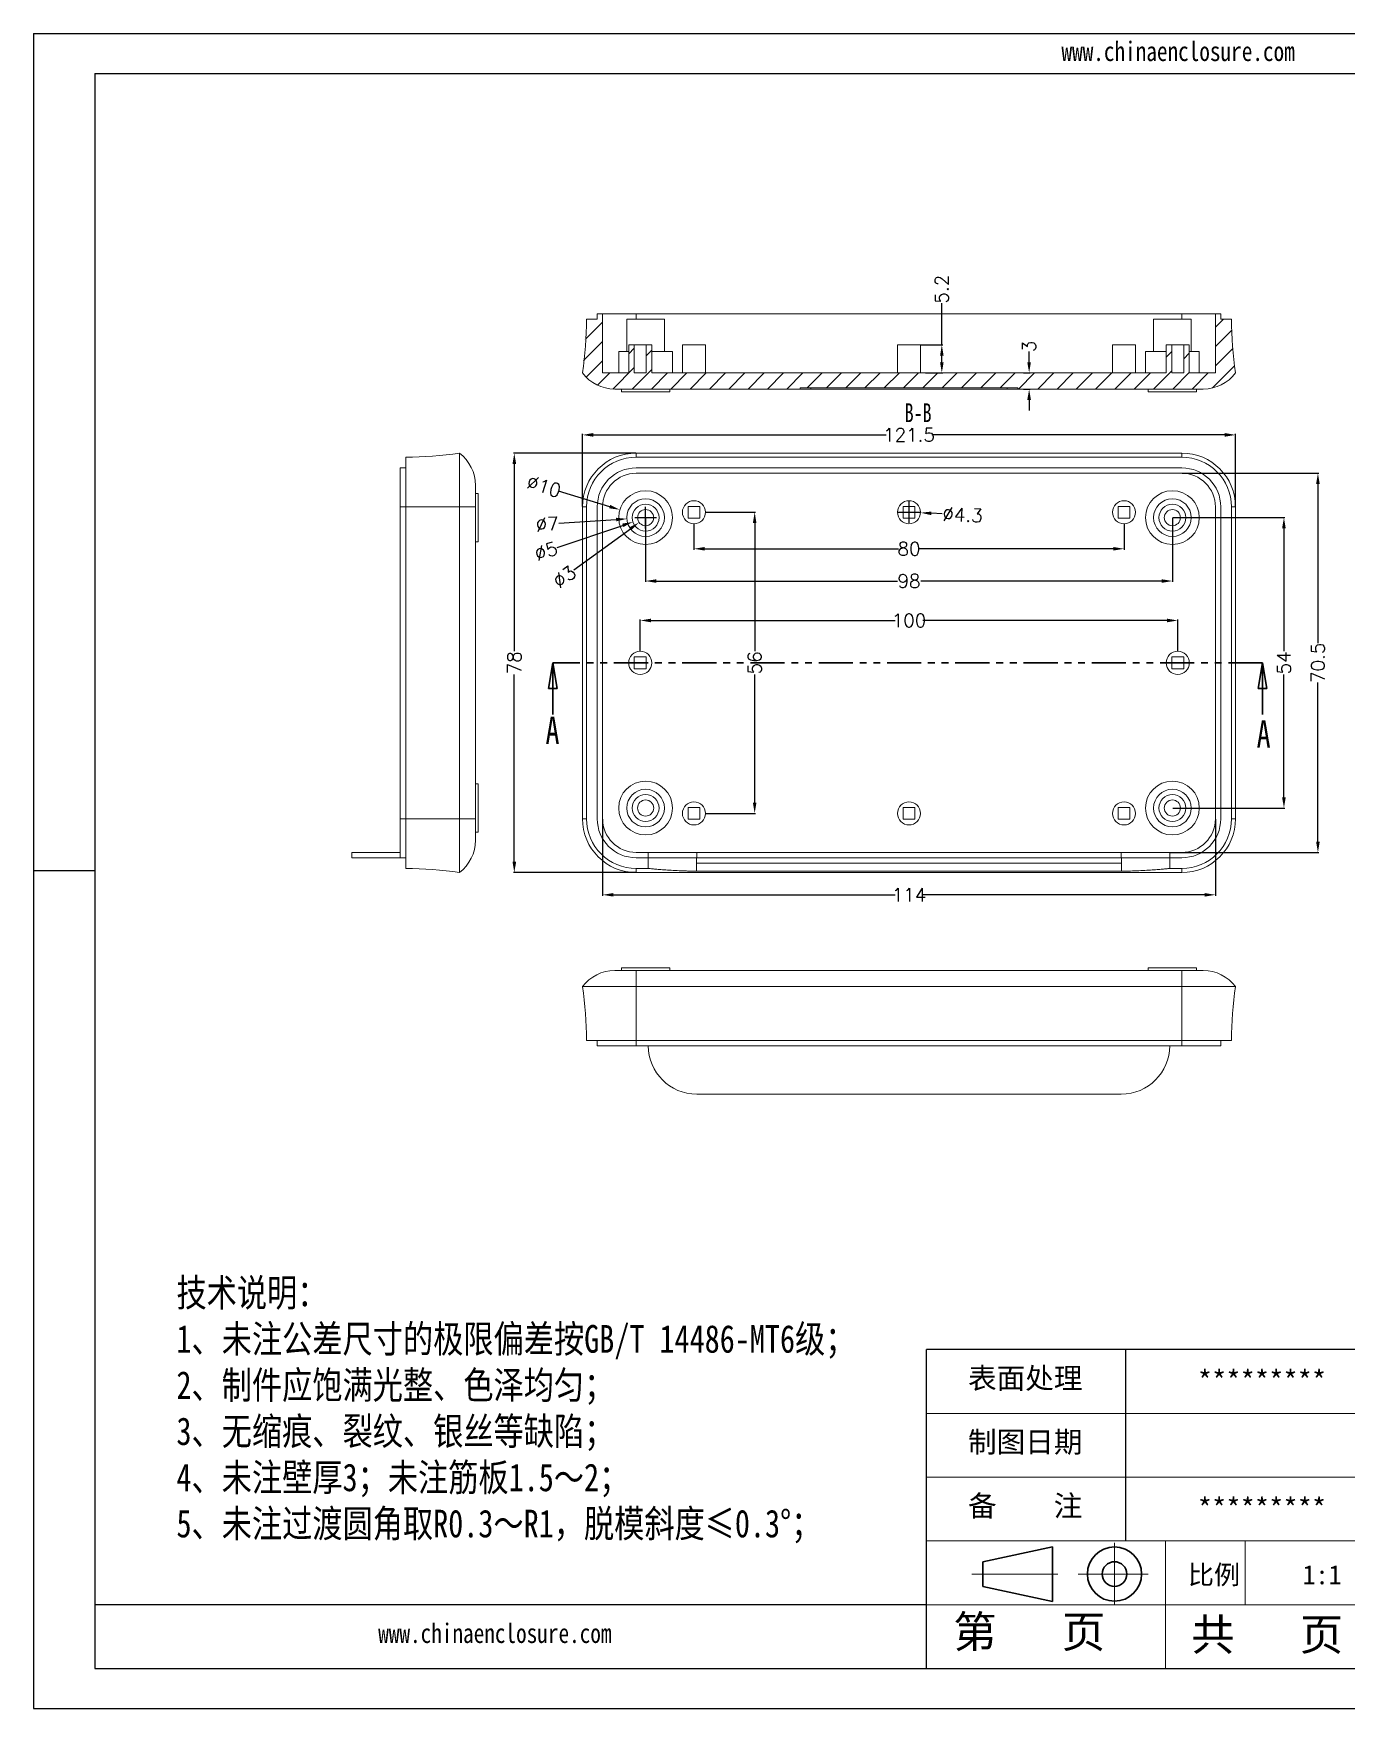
# Model space of a CAD drawing. Header units: inches. Extents: x 1135 to 2590, y 1089 to 1400.
# Drawn here: x 2149.3 to 2393.6, y 1088.5 to 1400 of the extents above; entities that cross this region are included whole.
import ezdxf

# ---------------------------------------------------------------- set-up
doc = ezdxf.new("R2010")
doc.units = ezdxf.units.IN
doc.linetypes.add('CENTER2', pattern=[28.575, 19.05, -3.175, 3.175, -3.175])
doc.linetypes.add('PHANTOM', pattern=[12.7, 6.35, -1.27, 1.27, -1.27, 1.27, -1.27])
doc.layers.add('文字', color=81, linetype='Continuous')
for name, color, linetype, lineweight in [('粗实线', 7, 'Continuous', 30), ('细实线', 3, 'Continuous', 9), ('细点划线', 2, 'CENTER2', 9)]:
    doc.layers.add(name, color=color, linetype=linetype, lineweight=lineweight)
doc.styles.add('SLDTEXTSTYLE0', font='TXT', dxfattribs={"width": 0.75})
doc.styles.add('SLDTEXTSTYLE3', font='TXT', dxfattribs={"width": 0.7})
doc.styles.get("Standard").update_dxf_attribs({"font": 'txt', "bigfont": 'gbcbig.shx'})
doc.styles.add('宋体', font='', dxfattribs={"width": 0.8, "height": 3.5})
doc.styles.get('宋体').set_extended_font_data('SimSun')
doc.dimstyles.new('2.5', dxfattribs={"dimtxt": 2.5, "dimasz": 2, "dimexe": 0.18, "dimexo": 0.0625, "dimgap": 0.09, "dimtad": 0, "dimzin": 12, "dimdsep": 46, "dimtxsty": 'Standard', "dimcen": 2, "dimclrd": 3, "dimclre": 3, "dimadec": 0, "dimazin": 0, "dimtfac": 1, "dimtofl": 0, "dimtmove": 0, "dimatfit": 3, "dimfxl": 1, "dimtolj": 1, "dimtzin": 0, "dimarcsym": 0})

# ---------------------------------------------------------------- blocks, each defined once
blk = doc.blocks.new('_CLOSED')
at = {"color": 0, "linetype": 'ByBlock', "lineweight": -2}
for p, q in [((-1, 0.166667), (0, 0)), ((-1, 0.166667), (-1, -0.166667)), ((0, 0), (-1, -0.166667)), ((0, 0), (-1, 0))]:
    blk.add_line(p, q, dxfattribs=at)
blk = doc.blocks.new('*D142')
at = {"color": 3, "lineweight": -2}
for p, q in [((2262.16, 1285.17), (2262.16, 1291.02)), ((2264.16, 1290.84), (2309.57, 1290.84)), ((2360.16, 1290.84), (2314.75, 1290.84)), ((2362.16, 1285.17), (2362.16, 1291.02))]:
    blk.add_line(p, q, dxfattribs=at)
at = {"color": 3}
for points in [[(2264.16, 1291.17), (2264.16, 1290.5), (2262.16, 1290.84)], [(2360.16, 1291.17), (2360.16, 1290.5), (2362.16, 1290.84)]]:
    blk.add_solid(points, dxfattribs=at)
at = {"layer": 'Defpoints', "color": 0}
for p in [(2362.16, 1290.84), (2262.16, 1285.11), (2362.16, 1285.11)]:
    blk.add_point(p, dxfattribs=at)
at = {"color": 0, "insert": (2312.16, 1290.84), "char_height": 2.5, "attachment_point": 5}
blk.add_mtext('\\A1;100', dxfattribs=at)
blk = doc.blocks.new('*D143')
at = {"color": 3, "lineweight": -2}
for p, q in [((2272.16, 1308.74), (2272.16, 1303.99)), ((2352.16, 1308.74), (2352.16, 1303.99)), ((2274.16, 1304.17), (2310.19, 1304.17)), ((2350.16, 1304.17), (2314.12, 1304.17))]:
    blk.add_line(p, q, dxfattribs=at)
at = {"color": 3}
for points in [[(2274.16, 1304.5), (2274.16, 1303.83), (2272.16, 1304.17)], [(2350.16, 1304.5), (2350.16, 1303.83), (2352.16, 1304.17)]]:
    blk.add_solid(points, dxfattribs=at)
at = {"layer": 'Defpoints', "color": 0}
for p in [(2272.16, 1308.81), (2352.16, 1308.81), (2352.16, 1304.17)]:
    blk.add_point(p, dxfattribs=at)
at = {"color": 0, "insert": (2312.16, 1304.17), "char_height": 2.5, "attachment_point": 5}
blk.add_mtext('\\A1;80', dxfattribs=at)
blk = doc.blocks.new('*D144')
at = {"color": 3, "lineweight": -2}
for p, q in [((2263.16, 1309.89), (2263.16, 1297.99)), ((2361.16, 1309.89), (2361.16, 1297.99)), ((2265.16, 1298.17), (2309.99, 1298.17)), ((2359.16, 1298.17), (2314.33, 1298.17))]:
    blk.add_line(p, q, dxfattribs=at)
at = {"color": 3}
for points in [[(2265.16, 1298.5), (2265.16, 1297.83), (2263.16, 1298.17)], [(2359.16, 1298.5), (2359.16, 1297.83), (2361.16, 1298.17)]]:
    blk.add_solid(points, dxfattribs=at)
at = {"layer": 'Defpoints', "color": 0}
for p in [(2263.16, 1309.96), (2361.16, 1309.96), (2361.16, 1298.17)]:
    blk.add_point(p, dxfattribs=at)
at = {"color": 0, "insert": (2312.16, 1298.17), "char_height": 2.5, "attachment_point": 5}
blk.add_mtext('\\A1;98', dxfattribs=at)
blk = doc.blocks.new('*D145')
at = {"color": 3, "lineweight": -2}
for p, q in [((2361.22, 1309.96), (2382.09, 1309.96)), ((2381.91, 1307.96), (2381.91, 1285.13)), ((2381.91, 1257.96), (2381.91, 1280.78)), ((2361.22, 1255.96), (2382.09, 1255.96))]:
    blk.add_line(p, q, dxfattribs=at)
at = {"color": 3}
for points in [[(2381.57, 1307.96), (2382.24, 1307.96), (2381.91, 1309.96)], [(2381.57, 1257.96), (2382.24, 1257.96), (2381.91, 1255.96)]]:
    blk.add_solid(points, dxfattribs=at)
at = {"layer": 'Defpoints', "color": 0}
for p in [(2361.16, 1309.96), (2381.91, 1309.96), (2361.16, 1255.96)]:
    blk.add_point(p, dxfattribs=at)
at = {"color": 0, "insert": (2381.91, 1282.96), "char_height": 2.5, "attachment_point": 5, "rotation": 90}
blk.add_mtext('\\A1;54', dxfattribs=at)
blk = doc.blocks.new('*D147')
at = {"color": 3, "lineweight": -2}
for p, q in [((2274.37, 1310.96), (2283.63, 1310.96)), ((2283.45, 1308.96), (2283.45, 1285.13)), ((2283.45, 1256.96), (2283.45, 1280.78)), ((2274.37, 1254.96), (2283.63, 1254.96))]:
    blk.add_line(p, q, dxfattribs=at)
at = {"color": 3}
for points in [[(2283.11, 1308.96), (2283.78, 1308.96), (2283.45, 1310.96)], [(2283.11, 1256.96), (2283.78, 1256.96), (2283.45, 1254.96)]]:
    blk.add_solid(points, dxfattribs=at)
at = {"layer": 'Defpoints', "color": 0}
for p in [(2274.31, 1310.96), (2283.45, 1310.96), (2274.31, 1254.96)]:
    blk.add_point(p, dxfattribs=at)
at = {"color": 0, "insert": (2283.45, 1282.96), "char_height": 2.5, "attachment_point": 5, "rotation": 90}
blk.add_mtext('\\A1;56', dxfattribs=at)
blk = doc.blocks.new('*D148')
at = {"color": 3, "lineweight": -2}
for p, q in [((2261.35, 1321.96), (2238.55, 1321.96)), ((2238.73, 1319.96), (2238.73, 1285.13)), ((2238.73, 1245.96), (2238.73, 1280.78)), ((2261.35, 1243.96), (2238.55, 1243.96))]:
    blk.add_line(p, q, dxfattribs=at)
at = {"color": 3}
for points in [[(2238.4, 1319.96), (2239.07, 1319.96), (2238.73, 1321.96)], [(2238.4, 1245.96), (2239.07, 1245.96), (2238.73, 1243.96)]]:
    blk.add_solid(points, dxfattribs=at)
at = {"layer": 'Defpoints', "color": 0}
for p in [(2238.73, 1321.96), (2261.41, 1321.96), (2261.41, 1243.96)]:
    blk.add_point(p, dxfattribs=at)
at = {"color": 0, "insert": (2238.73, 1282.96), "char_height": 2.5, "attachment_point": 5, "rotation": 90}
blk.add_mtext('\\A1;78', dxfattribs=at)
blk = doc.blocks.new('*D149')
at = {"color": 3, "lineweight": -2}
for p, q in [((2251.41, 1312.02), (2251.41, 1325.52)), ((2253.41, 1325.34), (2307.9, 1325.34)), ((2370.91, 1325.34), (2316.42, 1325.34)), ((2372.91, 1312.02), (2372.91, 1325.52))]:
    blk.add_line(p, q, dxfattribs=at)
at = {"color": 3}
for points in [[(2253.41, 1325.68), (2253.41, 1325.01), (2251.41, 1325.34)], [(2370.91, 1325.68), (2370.91, 1325.01), (2372.91, 1325.34)]]:
    blk.add_solid(points, dxfattribs=at)
at = {"layer": 'Defpoints', "color": 0}
for p in [(2372.91, 1325.34), (2251.41, 1311.96), (2372.91, 1311.96)]:
    blk.add_point(p, dxfattribs=at)
at = {"color": 0, "insert": (2312.16, 1325.34), "char_height": 2.5, "attachment_point": 5}
blk.add_mtext('\\A1;121.5', dxfattribs=at)
blk = doc.blocks.new('*D150')
at = {"color": 3, "lineweight": -2}
for p, q in [((2362.97, 1318.21), (2388.41, 1318.21)), ((2388.23, 1316.21), (2388.23, 1286.59)), ((2388.23, 1249.71), (2388.23, 1279.33)), ((2360.72, 1247.71), (2388.41, 1247.71))]:
    blk.add_line(p, q, dxfattribs=at)
at = {"color": 3}
for points in [[(2387.9, 1316.21), (2388.57, 1316.21), (2388.23, 1318.21)], [(2387.9, 1249.71), (2388.57, 1249.71), (2388.23, 1247.71)]]:
    blk.add_solid(points, dxfattribs=at)
at = {"layer": 'Defpoints', "color": 0}
for p in [(2362.91, 1318.21), (2388.23, 1318.21), (2360.66, 1247.71)]:
    blk.add_point(p, dxfattribs=at)
at = {"color": 0, "insert": (2388.23, 1282.96), "char_height": 2.5, "attachment_point": 5, "rotation": 90}
blk.add_mtext('\\A1;70.5', dxfattribs=at)
blk = doc.blocks.new('*D151')
at = {"color": 3, "lineweight": -2}
for p, q in [((2255.16, 1253.89), (2255.16, 1239.64)), ((2369.16, 1253.89), (2369.16, 1239.64)), ((2257.16, 1239.82), (2309.57, 1239.82)), ((2367.16, 1239.82), (2314.75, 1239.82))]:
    blk.add_line(p, q, dxfattribs=at)
at = {"color": 3}
for points in [[(2257.16, 1240.15), (2257.16, 1239.49), (2255.16, 1239.82)], [(2367.16, 1240.15), (2367.16, 1239.49), (2369.16, 1239.82)]]:
    blk.add_solid(points, dxfattribs=at)
at = {"layer": 'Defpoints', "color": 0}
for p in [(2255.16, 1253.96), (2369.16, 1253.96), (2255.16, 1239.82)]:
    blk.add_point(p, dxfattribs=at)
at = {"color": 0, "insert": (2312.16, 1239.82), "char_height": 2.5, "attachment_point": 5}
blk.add_mtext('\\A1;114', dxfattribs=at)
blk = doc.blocks.new('*D152')
at = {"color": 3, "lineweight": -2}
for p, q in [((2246.92, 1314.95), (2256.47, 1312.01)), ((2263.16, 1307.96), (2263.16, 1311.96)), ((2261.16, 1309.96), (2265.16, 1309.96))]:
    blk.add_line(p, q, dxfattribs=at)
at = {"color": 3}
blk.add_solid([(2256.57, 1312.33), (2256.37, 1311.69), (2258.38, 1311.43)], dxfattribs=at)
at = {"layer": 'Defpoints', "color": 0}
for p in [(2258.38, 1311.43), (2267.94, 1308.49)]:
    blk.add_point(p, dxfattribs=at)
at = {"color": 0, "insert": (2244.24, 1315.77), "char_height": 2.5, "attachment_point": 5, "rotation": 342.9186}
blk.add_mtext('\\A1;∅10', dxfattribs=at)
blk = doc.blocks.new('*D153')
at = {"color": 3, "lineweight": -2}
for p, q in [((2263.16, 1307.96), (2263.16, 1311.96)), ((2247.01, 1308.9), (2257.67, 1309.6)), ((2261.16, 1309.96), (2265.16, 1309.96))]:
    blk.add_line(p, q, dxfattribs=at)
at = {"color": 3}
blk.add_solid([(2257.65, 1309.93), (2257.69, 1309.27), (2259.67, 1309.73)], dxfattribs=at)
at = {"layer": 'Defpoints', "color": 0}
for p in [(2259.67, 1309.73), (2266.65, 1310.19)]:
    blk.add_point(p, dxfattribs=at)
at = {"color": 0, "insert": (2244.84, 1308.76), "char_height": 2.5, "attachment_point": 5, "rotation": 3.7434}
blk.add_mtext('\\A1;∅7', dxfattribs=at)
blk = doc.blocks.new('*D154')
at = {"color": 3, "lineweight": -2}
for p, q in [((2263.16, 1307.96), (2263.16, 1311.96)), ((2246.69, 1304.43), (2258.89, 1308.52)), ((2261.16, 1309.96), (2265.16, 1309.96))]:
    blk.add_line(p, q, dxfattribs=at)
at = {"color": 3}
blk.add_solid([(2258.79, 1308.84), (2259, 1308.21), (2260.79, 1309.16)], dxfattribs=at)
at = {"layer": 'Defpoints', "color": 0}
for p in [(2260.79, 1309.16), (2265.53, 1310.75)]:
    blk.add_point(p, dxfattribs=at)
at = {"color": 0, "insert": (2244.63, 1303.73), "char_height": 2.5, "attachment_point": 5, "rotation": 18.5645}
blk.add_mtext('\\A1;∅5', dxfattribs=at)
blk = doc.blocks.new('*D155')
at = {"color": 3, "lineweight": -2}
for p, q in [((2263.16, 1307.96), (2263.16, 1311.96)), ((2261.16, 1309.96), (2265.16, 1309.96)), ((2249.81, 1300.23), (2260.33, 1307.9))]:
    blk.add_line(p, q, dxfattribs=at)
at = {"color": 3}
blk.add_solid([(2260.13, 1308.17), (2260.53, 1307.63), (2261.95, 1309.07)], dxfattribs=at)
at = {"layer": 'Defpoints', "color": 0}
for p in [(2261.95, 1309.07), (2264.37, 1310.84)]:
    blk.add_point(p, dxfattribs=at)
at = {"color": 0, "insert": (2248.05, 1298.96), "char_height": 2.5, "attachment_point": 5, "rotation": 36.0577}
blk.add_mtext('\\A1;∅3', dxfattribs=at)
blk = doc.blocks.new('*D156')
at = {"color": 3, "lineweight": -2}
for p, q in [((2312.16, 1308.96), (2312.16, 1312.96)), ((2310.16, 1310.96), (2314.16, 1310.96)), ((2318.3, 1310.67), (2316.3, 1310.76))]:
    blk.add_line(p, q, dxfattribs=at)
at = {"color": 3}
blk.add_solid([(2316.32, 1311.09), (2316.29, 1310.43), (2314.31, 1310.86)], dxfattribs=at)
at = {"layer": 'Defpoints', "color": 0}
for p in [(2310.01, 1311.06), (2314.31, 1310.86)]:
    blk.add_point(p, dxfattribs=at)
at = {"color": 0, "insert": (2322.14, 1310.48), "char_height": 2.5, "attachment_point": 5, "rotation": 357.2887}
blk.add_mtext('\\A1;∅4.3', dxfattribs=at)
blk = doc.blocks.new('*D167')
at = {"color": 3, "lineweight": -2}
for p, q in [((2334.51, 1338.86), (2334.51, 1340.86)), ((2333.45, 1336.86), (2334.69, 1336.86)), ((2333.45, 1333.86), (2334.69, 1333.86)), ((2334.51, 1331.86), (2334.51, 1329.86))]:
    blk.add_line(p, q, dxfattribs=at)
at = {"color": 3}
for points in [[(2334.17, 1338.86), (2334.84, 1338.86), (2334.51, 1336.86)], [(2334.17, 1331.86), (2334.84, 1331.86), (2334.51, 1333.86)]]:
    blk.add_solid(points, dxfattribs=at)
at = {"layer": 'Defpoints', "color": 0}
for p in [(2333.39, 1336.86), (2334.51, 1336.86), (2333.39, 1333.86)]:
    blk.add_point(p, dxfattribs=at)
at = {"color": 0, "insert": (2334.51, 1341.79), "char_height": 2.5, "attachment_point": 5, "rotation": 90}
blk.add_mtext('\\A1;3', dxfattribs=at)
blk = doc.blocks.new('*D168')
at = {"color": 3, "lineweight": -2}
for p, q in [((2318.26, 1342.06), (2318.26, 1349.85)), ((2314.37, 1342.06), (2318.44, 1342.06)), ((2318.26, 1338.86), (2318.26, 1340.06)), ((2315.23, 1336.86), (2318.44, 1336.86))]:
    blk.add_line(p, q, dxfattribs=at)
at = {"color": 3}
for points in [[(2317.93, 1340.06), (2318.6, 1340.06), (2318.26, 1342.06)], [(2317.93, 1338.86), (2318.6, 1338.86), (2318.26, 1336.86)]]:
    blk.add_solid(points, dxfattribs=at)
at = {"layer": 'Defpoints', "color": 0}
for p in [(2314.31, 1342.06), (2318.26, 1342.06), (2315.17, 1336.86)]:
    blk.add_point(p, dxfattribs=at)
at = {"color": 0, "insert": (2318.26, 1352.44), "char_height": 2.5, "attachment_point": 5, "rotation": 90}
blk.add_mtext('\\A1;5.2', dxfattribs=at)

msp = doc.modelspace()

# ---------------------------------------------------------------- hatches: boundary and pattern name
at = {"linetype": 'Continuous', "lineweight": 0}
h = msp.add_hatch(dxfattribs=at)
h.set_pattern_fill('ANSI31', color=4, scale=0.8, style=0)
h.set_pattern_definition([(45, (22.2356, -513.0272), (-1.7960512, 1.7960512), [])])
edge = h.paths.add_edge_path(flags=0)
edge.add_line((2254.158, 1346.865), (2252.158, 1346.865))
edge.add_arc((2185.117, 1346.865), 67.042, 351.42169, 360, ccw=False)
edge.add_arc((2257.448, 1341.445), 7.58, 217.17144, 269.69846)
edge.add_line((2257.408, 1333.865), (2291.908, 1333.865))
edge.add_line((2291.908, 1333.865), (2291.908, 1334.065))
edge.add_line((2291.908, 1334.065), (2332.408, 1334.065))
edge.add_line((2332.408, 1334.065), (2332.408, 1333.865))
edge.add_line((2332.408, 1333.865), (2366.908, 1333.865))
edge.add_arc((2366.869, 1341.445), 7.58, 270.30154, 322.82856)
edge.add_arc((2439.2, 1346.865), 67.042, 180, 188.57831, ccw=False)
edge.add_line((2372.158, 1346.865), (2370.158, 1346.865))
edge.add_line((2370.158, 1346.865), (2370.158, 1347.865))
edge.add_line((2370.158, 1347.865), (2369.158, 1347.865))
edge.add_line((2369.158, 1347.865), (2369.158, 1336.865))
edge.add_line((2369.158, 1336.865), (2364.308, 1336.865))
edge.add_line((2364.308, 1336.865), (2364.308, 1342.065))
edge.add_line((2364.308, 1342.065), (2363.258, 1342.065))
edge.add_line((2363.258, 1342.065), (2363.258, 1336.865))
edge.add_line((2363.258, 1336.865), (2361.058, 1336.865))
edge.add_line((2361.058, 1336.865), (2361.058, 1342.065))
edge.add_line((2361.058, 1342.065), (2360.008, 1342.065))
edge.add_line((2360.008, 1342.065), (2360.008, 1336.865))
edge.add_line((2360.008, 1336.865), (2264.308, 1336.865))
edge.add_line((2264.308, 1336.865), (2264.308, 1342.065))
edge.add_line((2264.308, 1342.065), (2263.258, 1342.065))
edge.add_line((2263.258, 1342.065), (2263.258, 1336.865))
edge.add_line((2263.258, 1336.865), (2261.058, 1336.865))
edge.add_line((2261.058, 1336.865), (2261.058, 1342.065))
edge.add_line((2261.058, 1342.065), (2260.008, 1342.065))
edge.add_line((2260.008, 1342.065), (2260.008, 1336.865))
edge.add_line((2260.008, 1336.865), (2255.158, 1336.865))
edge.add_line((2255.158, 1336.865), (2255.158, 1347.865))
edge.add_line((2255.158, 1347.865), (2254.158, 1347.865))
edge.add_line((2254.158, 1347.865), (2254.158, 1346.865))

# ---------------------------------------------------------------- linework, layer by layer
for p, q in [((2149.28, 1399.984), (2589.792, 1399.984)), ((2149.28, 1399.984), (2149.28, 1088.511)), ((2160.679, 1392.568), (2582.376, 1392.568)), ((2160.679, 1392.568), (2160.679, 1095.927)), ((2160.679, 1244.248), (2149.28, 1244.248)), ((2149.28, 1232.712), (2149.28, 1088.511)), ((2404.391, 1155.256), (2315.399, 1155.256)), ((2315.399, 1095.927), (2315.399, 1155.256)), ((2352.479, 1119.659), (2352.479, 1155.256)), ((2315.399, 1107.793), (2160.679, 1107.793)), ((2160.679, 1095.927), (2582.376, 1095.927)), ((2149.28, 1088.511), (2589.792, 1088.511)), ((2149.28, 1088.511), (2353.221, 1088.511))]:
    msp.add_line(p, q)
at = {"color": 7, "linetype": 'Continuous', "lineweight": 15}
for p, q in [((2254.158, 1346.865), (2252.158, 1346.865)), ((2254.158, 1347.865), (2254.158, 1346.865)), ((2254.158, 1347.865), (2255.158, 1347.865)), ((2255.158, 1336.865), (2255.158, 1347.865)), ((2261.408, 1347.865), (2255.158, 1347.865)), ((2259.658, 1346.865), (2259.658, 1340.865)), ((2259.658, 1346.865), (2266.658, 1346.865)), ((2362.908, 1347.865), (2261.408, 1347.865)), ((2266.658, 1340.865), (2266.658, 1346.865)), ((2357.658, 1346.865), (2357.658, 1340.865)), ((2364.658, 1346.865), (2357.658, 1346.865)), ((2369.158, 1347.865), (2362.908, 1347.865)), ((2364.658, 1340.865), (2364.658, 1346.865)), ((2369.158, 1347.865), (2369.158, 1336.865)), ((2369.158, 1347.865), (2370.158, 1347.865)), ((2370.158, 1346.865), (2370.158, 1347.865)), ((2372.158, 1346.865), (2370.158, 1346.865)), ((2258.158, 1340.865), (2258.158, 1336.865)), ((2258.158, 1340.865), (2260.008, 1340.865)), ((2260.008, 1342.065), (2260.008, 1336.865)), ((2260.008, 1342.065), (2261.058, 1342.065)), ((2261.058, 1342.065), (2261.058, 1336.865)), ((2263.258, 1342.065), (2261.058, 1342.065)), ((2263.258, 1336.865), (2263.258, 1342.065)), ((2263.258, 1342.065), (2264.308, 1342.065)), ((2264.308, 1336.865), (2264.308, 1342.065)), ((2264.308, 1340.865), (2268.158, 1340.865)), ((2268.158, 1336.865), (2268.158, 1340.865)), ((2270.008, 1342.065), (2270.008, 1336.865)), ((2270.008, 1342.065), (2274.308, 1342.065)), ((2274.308, 1336.865), (2274.308, 1342.065)), ((2310.008, 1342.065), (2310.008, 1336.865)), ((2310.008, 1342.065), (2314.308, 1342.065)), ((2314.308, 1336.865), (2314.308, 1342.065)), ((2350.008, 1342.065), (2350.008, 1336.865)), ((2350.008, 1342.065), (2354.308, 1342.065)), ((2354.308, 1336.865), (2354.308, 1342.065)), ((2356.158, 1340.865), (2356.158, 1336.865)), ((2360.008, 1340.865), (2356.158, 1340.865)), ((2360.008, 1336.865), (2360.008, 1342.065)), ((2360.008, 1342.065), (2361.058, 1342.065)), ((2361.058, 1336.865), (2361.058, 1342.065)), ((2361.058, 1342.065), (2363.258, 1342.065)), ((2363.258, 1342.065), (2363.258, 1336.865)), ((2363.258, 1342.065), (2364.308, 1342.065)), ((2364.308, 1342.065), (2364.308, 1336.865)), ((2366.158, 1340.865), (2364.308, 1340.865)), ((2366.158, 1336.865), (2366.158, 1340.865)), ((2255.158, 1336.865), (2260.008, 1336.865)), ((2261.058, 1336.865), (2263.258, 1336.865)), ((2264.308, 1336.865), (2360.008, 1336.865)), ((2361.058, 1336.865), (2363.258, 1336.865)), ((2364.308, 1336.865), (2369.158, 1336.865)), ((2257.408, 1333.865), (2291.908, 1333.865)), ((2258.658, 1333.865), (2258.658, 1333.365)), ((2267.658, 1333.365), (2258.658, 1333.365)), ((2267.658, 1333.365), (2267.658, 1333.865)), ((2332.408, 1334.065), (2291.908, 1334.065)), ((2291.908, 1333.865), (2291.908, 1334.065)), ((2291.908, 1333.865), (2293.908, 1333.865)), ((2293.908, 1334.065), (2293.908, 1333.865)), ((2293.908, 1333.865), (2330.408, 1333.865)), ((2330.408, 1334.065), (2330.408, 1333.865)), ((2330.408, 1333.865), (2332.408, 1333.865)), ((2332.408, 1334.065), (2332.408, 1333.865)), ((2332.408, 1333.865), (2366.908, 1333.865)), ((2356.658, 1333.865), (2356.658, 1333.365)), ((2356.658, 1333.365), (2365.658, 1333.365)), ((2365.658, 1333.365), (2365.658, 1333.865)), ((2218.527, 1321.207), (2218.527, 1311.957)), ((2228.527, 1311.957), (2228.527, 1321.957)), ((2261.408, 1321.957), (2261.408, 1321.207)), ((2261.408, 1321.957), (2362.908, 1321.957)), ((2261.408, 1321.207), (2362.908, 1321.207)), ((2362.908, 1321.957), (2362.908, 1321.207)), ((2217.527, 1319.207), (2218.527, 1319.207)), ((2217.527, 1311.957), (2217.527, 1319.207)), ((2362.908, 1319.207), (2261.408, 1319.207)), ((2362.908, 1318.207), (2261.408, 1318.207)), ((2231.527, 1311.957), (2231.527, 1315.957)), ((2232.027, 1314.457), (2231.527, 1314.457)), ((2232.027, 1309.957), (2232.027, 1314.457)), ((2217.527, 1253.957), (2217.527, 1311.957)), ((2217.527, 1311.957), (2218.527, 1311.957)), ((2228.527, 1311.957), (2218.527, 1311.957)), ((2218.527, 1253.957), (2218.527, 1311.957)), ((2231.527, 1311.957), (2228.527, 1311.957)), ((2228.527, 1253.957), (2228.527, 1311.957)), ((2231.527, 1253.957), (2231.527, 1311.957)), ((2251.408, 1311.957), (2252.158, 1311.957)), ((2251.408, 1311.957), (2251.408, 1253.957)), ((2252.158, 1253.957), (2252.158, 1311.957)), ((2254.158, 1311.957), (2254.158, 1253.957)), ((2255.158, 1311.957), (2255.158, 1253.957)), ((2271.058, 1312.057), (2271.058, 1309.857)), ((2273.258, 1312.057), (2271.058, 1312.057)), ((2273.258, 1309.857), (2273.258, 1312.057)), ((2311.058, 1312.057), (2311.058, 1309.857)), ((2313.258, 1312.057), (2311.058, 1312.057)), ((2313.258, 1309.857), (2313.258, 1312.057)), ((2353.258, 1312.057), (2351.058, 1312.057)), ((2351.058, 1312.057), (2351.058, 1309.857)), ((2353.258, 1309.857), (2353.258, 1312.057)), ((2369.158, 1253.957), (2369.158, 1311.957)), ((2370.158, 1253.957), (2370.158, 1311.957)), ((2372.908, 1311.957), (2372.158, 1311.957)), ((2372.158, 1253.957), (2372.158, 1311.957)), ((2372.908, 1253.957), (2372.908, 1311.957)), ((2232.027, 1305.457), (2232.027, 1309.957)), ((2271.058, 1309.857), (2273.258, 1309.857)), ((2311.058, 1309.857), (2313.258, 1309.857)), ((2351.058, 1309.857), (2353.258, 1309.857)), ((2231.527, 1305.457), (2232.027, 1305.457)), ((2263.258, 1284.057), (2261.058, 1284.057)), ((2261.058, 1284.057), (2261.058, 1281.857)), ((2263.258, 1281.857), (2263.258, 1284.057)), ((2361.058, 1281.857), (2361.058, 1284.057)), ((2361.058, 1284.057), (2363.258, 1284.057)), ((2363.258, 1284.057), (2363.258, 1281.857)), ((2261.058, 1281.857), (2263.258, 1281.857)), ((2363.258, 1281.857), (2361.058, 1281.857)), ((2232.027, 1260.457), (2231.527, 1260.457)), ((2232.027, 1260.457), (2232.027, 1255.957)), ((2232.027, 1255.957), (2232.027, 1251.457)), ((2271.058, 1256.057), (2273.258, 1256.057)), ((2271.058, 1253.857), (2271.058, 1256.057)), ((2273.258, 1256.057), (2273.258, 1253.857)), ((2311.058, 1256.057), (2313.258, 1256.057)), ((2311.058, 1253.857), (2311.058, 1256.057)), ((2313.258, 1256.057), (2313.258, 1253.857)), ((2351.058, 1256.057), (2353.258, 1256.057)), ((2351.058, 1253.857), (2351.058, 1256.057)), ((2353.258, 1256.057), (2353.258, 1253.857)), ((2217.527, 1246.707), (2217.527, 1253.957)), ((2217.527, 1253.957), (2218.527, 1253.957)), ((2228.527, 1253.957), (2218.527, 1253.957)), ((2218.527, 1253.957), (2218.527, 1244.707)), ((2231.527, 1253.957), (2228.527, 1253.957)), ((2228.527, 1243.957), (2228.527, 1253.957)), ((2231.527, 1249.957), (2231.527, 1253.957)), ((2251.408, 1253.957), (2252.158, 1253.957)), ((2273.258, 1253.857), (2271.058, 1253.857)), ((2313.258, 1253.857), (2311.058, 1253.857)), ((2353.258, 1253.857), (2351.058, 1253.857)), ((2372.908, 1253.957), (2372.158, 1253.957)), ((2231.527, 1251.457), (2232.027, 1251.457)), ((2208.527, 1246.707), (2208.527, 1247.707)), ((2208.527, 1247.707), (2217.527, 1247.707)), ((2217.527, 1246.707), (2208.527, 1246.707)), ((2217.527, 1246.707), (2218.527, 1246.707)), ((2261.408, 1247.707), (2263.658, 1247.707)), ((2261.408, 1246.707), (2263.658, 1246.707)), ((2263.658, 1247.707), (2263.658, 1246.707)), ((2263.658, 1247.707), (2272.658, 1247.707)), ((2272.658, 1246.707), (2263.658, 1246.707)), ((2263.658, 1244.707), (2263.658, 1246.707)), ((2272.603, 1246.707), (2272.603, 1245.707)), ((2272.658, 1247.707), (2272.658, 1246.707)), ((2272.658, 1247.707), (2351.658, 1247.707)), ((2272.658, 1246.707), (2351.658, 1246.707)), ((2351.658, 1246.707), (2351.658, 1247.707)), ((2351.658, 1247.707), (2360.658, 1247.707)), ((2360.658, 1246.707), (2351.658, 1246.707)), ((2351.714, 1245.707), (2351.714, 1246.707)), ((2360.658, 1246.707), (2360.658, 1247.707)), ((2360.658, 1247.707), (2362.908, 1247.707)), ((2360.658, 1246.707), (2362.908, 1246.707)), ((2360.658, 1246.707), (2360.658, 1244.707)), ((2261.408, 1243.957), (2261.408, 1244.707)), ((2263.658, 1244.707), (2261.408, 1244.707)), ((2261.408, 1243.957), (2362.908, 1243.957)), ((2272.603, 1245.707), (2272.603, 1244.228)), ((2272.603, 1245.707), (2351.714, 1245.707)), ((2351.714, 1244.228), (2272.603, 1244.228)), ((2351.714, 1244.228), (2351.714, 1245.707)), ((2362.908, 1244.707), (2360.658, 1244.707)), ((2362.908, 1243.957), (2362.908, 1244.707)), ((2261.408, 1225.752), (2257.408, 1225.752)), ((2258.658, 1226.252), (2258.658, 1225.752)), ((2258.658, 1226.252), (2267.658, 1226.252)), ((2261.408, 1225.752), (2261.408, 1222.752)), ((2261.408, 1225.752), (2362.908, 1225.752)), ((2267.658, 1225.752), (2267.658, 1226.252)), ((2356.658, 1226.252), (2356.658, 1225.752)), ((2365.658, 1226.252), (2356.658, 1226.252)), ((2362.908, 1225.752), (2362.908, 1222.752)), ((2366.908, 1225.752), (2362.908, 1225.752)), ((2365.658, 1225.752), (2365.658, 1226.252)), ((2261.408, 1222.752), (2251.408, 1222.752)), ((2261.408, 1222.752), (2362.908, 1222.752)), ((2261.408, 1222.752), (2261.408, 1212.752)), ((2372.908, 1222.752), (2362.908, 1222.752)), ((2362.908, 1222.752), (2362.908, 1212.752)), ((2252.158, 1212.752), (2261.408, 1212.752)), ((2254.158, 1211.752), (2254.158, 1212.752)), ((2261.408, 1211.752), (2254.158, 1211.752)), ((2261.408, 1212.752), (2362.908, 1212.752)), ((2261.408, 1211.752), (2261.408, 1212.752)), ((2362.908, 1211.752), (2261.408, 1211.752)), ((2362.908, 1212.752), (2372.158, 1212.752)), ((2362.908, 1211.752), (2362.908, 1212.752)), ((2370.158, 1211.752), (2362.908, 1211.752)), ((2370.158, 1211.752), (2370.158, 1212.752)), ((2272.658, 1202.752), (2351.658, 1202.752))]:
    msp.add_line(p, q, dxfattribs=at)
at = {"color": 8, "linetype": 'Continuous', "lineweight": 15}
for p, q in [((2261.408, 1346.865), (2261.408, 1347.865)), ((2362.908, 1346.865), (2362.908, 1347.865))]:
    msp.add_line(p, q, dxfattribs=at)
at = {"color": 1, "linetype": 'PHANTOM', "lineweight": 30}
msp.add_line((2377.919, 1282.957), (2245.903, 1282.957), dxfattribs=at)
at = {"color": 7, "linetype": 'Continuous', "lineweight": 30}
for p, q in [((2245.903, 1273.357), (2245.903, 1282.957)), ((2377.919, 1273.357), (2377.919, 1282.957))]:
    msp.add_line(p, q, dxfattribs=at)
at = {"color": 7, "linetype": 'Continuous', "lineweight": 15}
for centre, radius in [((2263.158, 1309.957), 5), ((2361.158, 1309.957), 5), ((2263.158, 1309.957), 3.5), ((2263.158, 1309.957), 2.5), ((2263.158, 1309.957), 1.5), ((2272.158, 1310.957), 2.15), ((2312.158, 1310.957), 2.15), ((2352.158, 1310.957), 2.15), ((2361.158, 1309.957), 3.5), ((2361.158, 1309.957), 2.5), ((2361.158, 1309.957), 1.5), ((2262.158, 1282.957), 2.15), ((2362.158, 1282.957), 2.15), ((2263.158, 1255.957), 5), ((2263.158, 1255.957), 3.5), ((2263.158, 1255.957), 2.5), ((2361.158, 1255.957), 5), ((2361.158, 1255.957), 3.5), ((2361.158, 1255.957), 2.5), ((2263.158, 1255.957), 1.5), ((2272.158, 1254.957), 2.15), ((2312.158, 1254.957), 2.15), ((2352.158, 1254.957), 2.15), ((2361.158, 1255.957), 1.5)]:
    msp.add_circle(centre, radius, dxfattribs=at)
for centre, radius, start, end in [((2185.117, 1346.865), 67.042, 351.42169, 0), ((2439.2, 1346.865), 67.042, 180, 188.57831), ((2257.448, 1341.445), 7.58, 217.17144, 269.69846), ((2366.869, 1341.445), 7.58, 270.30154, 322.82856), ((2218.527, 1388.248), 67.042, 270, 278.57831), ((2223.947, 1315.917), 7.58, 0.30154, 52.82856), ((2261.408, 1311.957), 10, 90, 180), ((2261.408, 1311.957), 9.25, 90, 180), ((2362.908, 1311.957), 10, 0, 90), ((2362.908, 1311.957), 9.25, 0, 90), ((2261.408, 1311.957), 7.25, 90, 180), ((2261.408, 1311.957), 6.25, 90, 180), ((2362.908, 1311.957), 7.25, 0, 90), ((2362.908, 1311.957), 6.25, 0, 90), ((2261.408, 1253.957), 10, 180, 270), ((2261.408, 1253.957), 9.25, 180, 270), ((2261.408, 1253.957), 7.25, 180, 270), ((2261.408, 1253.957), 6.25, 180, 270), ((2362.908, 1253.957), 6.25, 270, 0), ((2362.908, 1253.957), 7.25, 270, 0), ((2362.908, 1253.957), 10, 270, 0), ((2362.908, 1253.957), 9.25, 270, 0), ((2223.947, 1249.997), 7.58, 307.17144, 359.69846), ((2218.527, 1177.665), 67.042, 81.42169, 90), ((2257.448, 1218.172), 7.58, 90.30154, 142.82856), ((2366.869, 1218.172), 7.58, 37.17144, 89.69846), ((2185.117, 1212.752), 67.042, 0, 8.57831), ((2439.2, 1212.752), 67.042, 171.42169, 180), ((2272.658, 1211.752), 9, 180, 270), ((2351.658, 1211.752), 9, 270, 0)]:
    msp.add_arc(centre, radius, start, end, dxfattribs=at)
for points in [[(2272.603, 1244.228), (2272.05, 1244.228), (2271.506, 1244.234), (2270.703, 1244.251), (2270.437, 1244.258), (2269.91, 1244.276), (2269.647, 1244.285), (2268.876, 1244.318), (2268.387, 1244.344), (2267.69, 1244.387), (2267.463, 1244.401), (2267.022, 1244.432), (2266.808, 1244.448), (2266.196, 1244.494), (2265.825, 1244.525), (2265.156, 1244.584), (2264.857, 1244.611), (2264.356, 1244.656), (2264.151, 1244.675), (2263.833, 1244.7), (2263.72, 1244.707), (2263.658, 1244.707)], [(2360.658, 1244.707), (2360.597, 1244.707), (2360.486, 1244.7), (2360.25, 1244.681), (2360.159, 1244.674), (2359.954, 1244.656), (2359.838, 1244.645), (2359.46, 1244.611), (2359.167, 1244.584), (2358.667, 1244.541), (2358.491, 1244.526), (2358.117, 1244.495), (2357.919, 1244.479), (2357.307, 1244.432), (2356.871, 1244.401), (2355.94, 1244.345), (2355.441, 1244.318), (2354.42, 1244.275), (2353.896, 1244.257), (2352.82, 1244.234), (2352.267, 1244.228), (2351.714, 1244.228)]]:
    msp.add_open_spline(points, degree=3, knots=[0, 0, 0, 0, 0.125, 0.125, 0.1875, 0.1875, 0.25, 0.25, 0.375, 0.375, 0.4375, 0.4375, 0.5, 0.5, 0.625, 0.625, 0.75, 0.75, 0.875, 0.875, 1, 1, 1, 1], dxfattribs=at)
at = {"layer": '粗实线', "color": 7}
for p, q in [((2338.85, 1118.548), (2325.885, 1115.8)), ((2338.85, 1118.548), (2338.85, 1108.388)), ((2325.885, 1115.8), (2325.885, 1111.215)), ((2325.885, 1111.215), (2338.85, 1108.388))]:
    msp.add_line(p, q, dxfattribs=at)
for radius in [5.041, 2.293]:
    msp.add_circle((2350.389, 1113.508), radius, dxfattribs=at)
at = {"layer": '细实线', "color": 7}
for p, q in [((2404.391, 1143.39), (2315.399, 1143.39)), ((2404.391, 1131.524), (2315.399, 1131.524)), ((2582.376, 1119.659), (2315.399, 1119.659)), ((2359.895, 1119.659), (2359.895, 1095.927)), ((2374.727, 1119.659), (2374.727, 1107.793)), ((2404.391, 1107.793), (2315.399, 1107.793))]:
    msp.add_line(p, q, dxfattribs=at)
at = {"layer": '细点划线', "color": 7}
for p, q in [((2350.389, 1119.31), (2350.389, 1107.793)), ((2323.818, 1113.508), (2339.843, 1113.508)), ((2343.648, 1113.508), (2356.675, 1113.508))]:
    msp.add_line(p, q, dxfattribs=at)

# ---------------------------------------------------------------- block references
at = {"color": 7, "linetype": 'Continuous', "lineweight": 30, "xscale": 4.800000000000011, "yscale": 4.800000000000011, "zscale": 0.8, "rotation": 90}
for p in [(2245.903, 1282.957), (2377.919, 1282.957)]:
    msp.add_blockref('_CLOSED', p, dxfattribs=at)

# ---------------------------------------------------------------- texts
at = {"color": 0, "linetype": 'Continuous', "lineweight": 0, "insert": (2313.853, 1331.214), "char_height": 3.5, "attachment_point": 2, "style": 'SLDTEXTSTYLE3'}
msp.add_mtext('B-B', dxfattribs=at)
at = {"color": 7, "linetype": 'Continuous', "char_height": 5.08, "attachment_point": 1, "style": 'SLDTEXTSTYLE0'}
for insert in [(2244.538, 1272.97), (2376.832, 1272.271)]:
    msp.add_mtext('A', dxfattribs=dict(at, insert=insert))
at = {"char_height": 3.90222, "width": 2217.82526, "attachment_point": 1}
for s, insert in [('{\\fSimHei|b0|i0|c134|p49;表面处理}', (2323.138, 1151.888)), ('{\\fSimHei|b0|i0|c134|p49;*********}', (2365.877, 1151.386)), ('{\\fSimHei|b0|i0|c134|p49;制图日期}', (2323.138, 1140.022)), ('{\\fSimHei|b0|i0|c134|p49;备    注}', (2323.138, 1128.157)), ('{\\fSimHei|b0|i0|c134|p49;*********}', (2365.877, 1127.655))]:
    msp.add_mtext(s, dxfattribs=dict(at, insert=insert))
at = {"layer": '文字', "color": 0, "attachment_point": 1, "style": '宋体'}
for s, insert, char_height, width in [('www.chinaenclosure.com', (2340.519, 1398.489), 3.62561, 63.69851), ('{\\H1.111x;技术说明：\\P1、未注公差尺寸的极限偏差按GB/T 14486-MT6级；\\P2、制件应饱满光整、色泽均匀；\\P3、无缩痕、裂纹、银丝等缺陷；\\P4、未注壁厚3；未注筋板1.5～2；\\P5、未注过渡圆角取R0.3～R1，脱模斜度≤0.3%%D；}', (2175.876, 1168.405), 4.63501, 168.82279), ('www.chinaenclosure.com', (2213.409, 1104.321), 3.62561, 63.69851)]:
    msp.add_mtext(s, dxfattribs=dict(at, insert=insert, char_height=char_height, width=width))
at = {"layer": '细实线', "color": 7, "attachment_point": 1}
for s, insert, char_height, width in [('{\\fSimSun|b0|i0|c134|p54;比例}', (2364.048, 1115.165), 3.55969, 15.62594), ('{\\fSimSun|b0|i0|c134|p54;1:1}', (2385.369, 1115.165), 3.55969, 15.62594), ('{\\fSimSun|b0|i0|c134|p54;第   页}', (2320.391, 1105.754), 5.93282, 44.49614), ('{\\fSimSun|b0|i0|c134|p54; 共   页}', (2360.621, 1105.249), 5.93282, 44.49614)]:
    msp.add_mtext(s, dxfattribs=dict(at, insert=insert, char_height=char_height, width=width))

# ---------------------------------------------------------------- dimensions: what is measured, and where the dimension line sits
for base, p1, p2, picture, middle in [((2318.263, 1342.065), (2315.165, 1336.865), (2314.308, 1342.065), '*D168', (2318.263, 1352.436)), ((2334.507, 1336.865), (2333.388, 1333.865), (2333.388, 1336.865), '*D167', (2334.507, 1341.788))]:
    dim = msp.add_linear_dim(base=base, p1=p1, p2=p2, angle=90, dimstyle='2.5')
    dim.commit()
    dim.dimension.update_dxf_attribs({"geometry": picture, "text_midpoint": middle, "dimtype": 160})
for base, p1, p2, picture, middle in [((2372.908, 1325.342), (2251.408, 1311.957), (2372.908, 1311.957), '*D149', (2312.158, 1325.342)), ((2361.158, 1298.167), (2263.158, 1309.957), (2361.158, 1309.957), '*D144', (2312.158, 1298.167)), ((2352.158, 1304.168), (2272.158, 1308.807), (2352.158, 1308.807), '*D143', (2312.158, 1304.168)), ((2362.158, 1290.836), (2262.158, 1285.107), (2362.158, 1285.107), '*D142', (2312.158, 1290.836)), ((2255.158, 1239.819), (2369.158, 1253.957), (2255.158, 1253.957), '*D151', (2312.158, 1239.819))]:
    dim = msp.add_linear_dim(base=base, p1=p1, p2=p2, dimstyle='2.5')
    dim.commit()
    dim.dimension.update_dxf_attribs({"geometry": picture, "text_midpoint": middle})
for base, p1, p2, picture, middle in [((2238.733, 1321.957), (2261.408, 1243.957), (2261.408, 1321.957), '*D148', (2238.733, 1282.957)), ((2388.232, 1318.207), (2360.658, 1247.707), (2362.908, 1318.207), '*D150', (2388.232, 1282.957)), ((2283.445, 1310.957), (2274.308, 1254.957), (2274.308, 1310.957), '*D147', (2283.445, 1282.957)), ((2381.908, 1309.957), (2361.158, 1255.957), (2361.158, 1309.957), '*D145', (2381.908, 1282.957))]:
    dim = msp.add_linear_dim(base=base, p1=p1, p2=p2, angle=90, dimstyle='2.5')
    dim.commit()
    dim.dimension.update_dxf_attribs({"geometry": picture, "text_midpoint": middle})
for p1, p2, picture, middle in [((2267.938, 1308.488), (2258.379, 1311.425), '*D152', (2244.243, 1315.769)), ((2265.528, 1310.753), (2260.789, 1309.161), '*D154', (2244.63, 1303.734)), ((2266.651, 1310.185), (2259.666, 1309.728), '*D153', (2244.843, 1308.758)), ((2264.371, 1310.84), (2261.946, 1309.074), '*D155', (2248.048, 1298.955))]:
    dim = msp.add_diameter_dim_2p(p1=p1, p2=p2, dimstyle='2.5')
    dim.commit()
    dim.dimension.update_dxf_attribs({"geometry": picture, "text_midpoint": middle, "dimtype": 163})
dim = msp.add_diameter_dim_2p(p1=(2310.011, 1311.058), p2=(2314.306, 1310.855), dimstyle='2.5')
dim.commit()
dim.dimension.update_dxf_attribs({"geometry": '*D156', "text_midpoint": (2322.137, 1310.484)})

doc.saveas('drawing.dxf')
